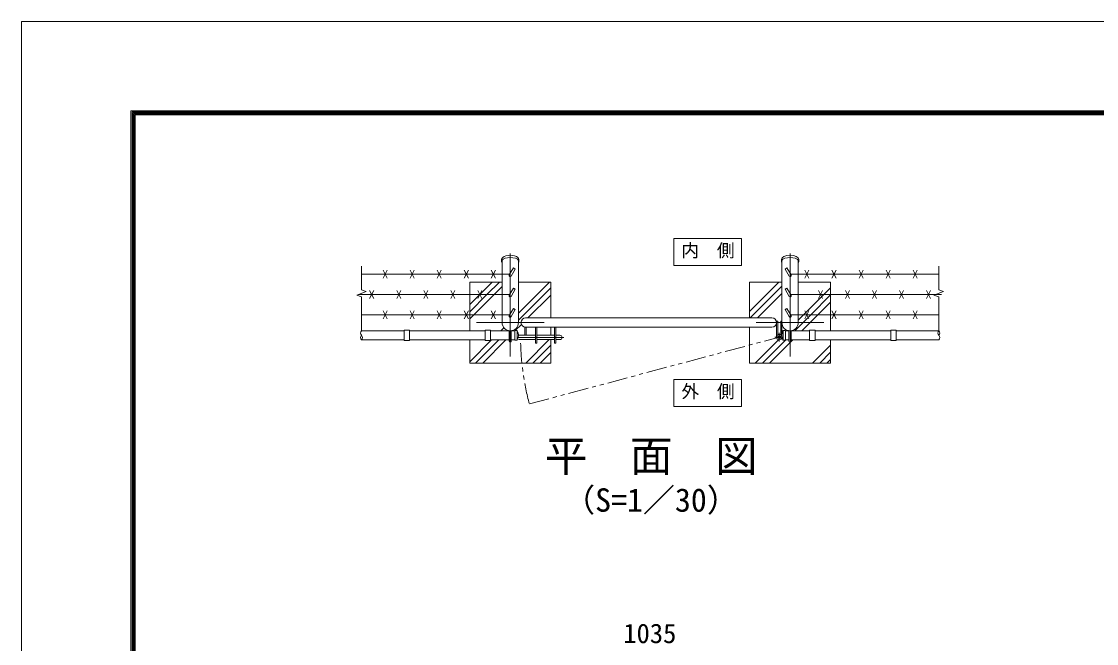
# Model space of a CAD drawing. Units: millimetres, scale not verified. Extents: x -6300 to 6300, y -4455 to 4455.
# Drawn here: x -6300 to -2324, y 2153 to 4455 of the extents above; entities that cross this region are included whole.
import ezdxf
from ezdxf.enums import TextEntityAlignment as Align

# ---------------------------------------------------------------- set-up
doc = ezdxf.new("R2010")
doc.units = ezdxf.units.MM
doc.header["$LTSCALE"] = 30
doc.linetypes.add('USER1', pattern=[50.8, 31.75, -6.35, 6.35, -6.35])
doc.linetypes.add('USER2', pattern=[5, 2.5, -0.5, 0.5, -0.5, 0.5, -0.5])
for name, color, linetype, lineweight in [('0-0_D-DCR-HCH', 7, 'Continuous', 9), ('0-1_D-STR1', 1, 'Continuous', 18), ('0-2_D-STR3', 3, 'Continuous', 13), ('0-3_D-BMK', 2, 'USER1', 13), ('0-4_D-STR4', 7, 'Continuous', 9), ('0-6_D-STR-TXT', 7, 'Continuous', 9), ('0-7_D-STR-DIM', 7, 'Continuous', 9), ('0-9_D-TTL-TXT', 7, 'Continuous', 18), ('0-A_D-TTL', 7, 'Continuous', 9)]:
    doc.layers.add(name, color=color, linetype=linetype, lineweight=lineweight)
doc.styles.add('ＭＳ ゴシック', font='')
doc.styles.get('ＭＳ ゴシック').set_extended_font_data('MS Gothic')

msp = doc.modelspace()

# ---------------------------------------------------------------- linework, layer by layer
at = {"layer": '0-0_D-DCR-HCH'}
for p, q in [((-4461.99, 3375.74), (-4346.82, 3490.91)), ((-4461.99, 3349.22), (-4342.24, 3468.97)), ((-3607.24, 3381.96), (-3498.29, 3490.91)), ((-3604.77, 3357.91), (-3487.49, 3475.19)), ((-4426.78, 3357.91), (-4342.24, 3442.45)), ((-3578.25, 3357.91), (-3487.49, 3448.68)), ((-4527.07, 3310.66), (-4515.74, 3321.99)), ((-4500.55, 3310.66), (-4499.54, 3311.68)), ((-4473.53, 3311.16), (-4450.87, 3333.82)), ((-3466.41, 3310.66), (-3465.24, 3311.83)), ((-4642.24, 3195.49), (-4561.07, 3276.66)), ((-4620.3, 3190.91), (-4534.55, 3276.66)), ((-4593.78, 3190.91), (-4508.03, 3276.66)), ((-4434.68, 3190.91), (-4347.93, 3277.66)), ((-3586.16, 3190.91), (-3499.83, 3277.24)), ((-3559.64, 3190.91), (-3474.39, 3276.16)), ((-3533.12, 3190.91), (-3447.37, 3276.66)), ((-3474.24, 3276.31), (-3473.89, 3276.66)), ((-4408.17, 3190.91), (-4342.24, 3256.84)), ((-4381.65, 3190.91), (-4342.24, 3230.32)), ((-3374.02, 3190.91), (-3307.24, 3257.69)), ((-3347.51, 3190.91), (-3307.24, 3231.18)), ((-3320.99, 3190.91), (-3307.24, 3204.66))]:
    msp.add_line(p, q, dxfattribs=at)
for points in [[(-4642.24, 3381.1), (-4578.43, 3444.91), (-4532.43, 3490.91)], [(-4642.24, 3407.62), (-4604.95, 3444.91), (-4558.95, 3490.91)], [(-4642.24, 3354.59), (-4626.91, 3369.91), (-4551.91, 3444.91), (-4522.49, 3474.34)], [(-3426.99, 3350.08), (-3407.16, 3369.91), (-3332.16, 3444.91), (-3307.24, 3469.83)], [(-3439.89, 3310.66), (-3380.64, 3369.91), (-3307.24, 3443.31)], [(-3413.37, 3310.66), (-3354.12, 3369.91), (-3307.24, 3416.79)]]:
    msp.add_lwpolyline(points, dxfattribs=at)
at = {"layer": '0-1_D-STR1'}
for p, q in [((-4524.34, 3565.91), (-4524.34, 3573.88)), ((-4522.49, 3340.91), (-4522.49, 3571.23)), ((-4461.99, 3340.91), (-4461.99, 3571.23)), ((-4460.14, 3565.91), (-4460.14, 3573.88)), ((-3489.34, 3565.91), (-3489.34, 3573.88)), ((-3487.49, 3340.91), (-3487.49, 3571.23)), ((-3426.99, 3340.91), (-3426.99, 3571.23)), ((-3425.14, 3565.91), (-3425.14, 3573.88)), ((-4435.49, 3357.91), (-3524.49, 3357.91)), ((-5042.24, 3310.66), (-4884.74, 3310.66)), ((-4864.74, 3310.66), (-4584.74, 3310.66)), ((-4564.74, 3310.66), (-4496.24, 3310.66)), ((-4488.24, 3310.66), (-4475.24, 3310.66)), ((-4466.91, 3311.16), (-4475.24, 3311.16)), ((-4475.24, 3311.16), (-4475.24, 3276.16)), ((-4467.24, 3311.16), (-4467.24, 3276.16)), ((-4435.49, 3323.91), (-3524.49, 3323.91)), ((-3482.58, 3311.16), (-3474.24, 3311.16)), ((-3482.24, 3311.16), (-3482.24, 3276.16)), ((-3474.24, 3311.16), (-3474.24, 3276.16)), ((-3461.24, 3310.66), (-3474.24, 3310.66)), ((-3384.74, 3310.66), (-3453.24, 3310.66)), ((-3084.74, 3310.66), (-3364.74, 3310.66)), ((-2907.24, 3310.66), (-3064.74, 3310.66)), ((-5042.24, 3276.66), (-4884.74, 3276.66)), ((-4864.74, 3276.66), (-4584.74, 3276.66)), ((-4564.74, 3276.66), (-4496.24, 3276.66)), ((-4488.24, 3276.66), (-4475.24, 3276.66)), ((-4466.91, 3276.16), (-4475.24, 3276.16)), ((-3482.58, 3276.16), (-3474.24, 3276.16)), ((-3461.24, 3276.66), (-3474.24, 3276.66)), ((-3384.74, 3276.66), (-3453.24, 3276.66)), ((-3084.74, 3276.66), (-3364.74, 3276.66)), ((-2907.24, 3276.66), (-3064.74, 3276.66))]:
    msp.add_line(p, q, dxfattribs=at)
for centre, radius, start, end in [((-4492.24, 3340.91), 30.25, 180, 0), ((-4435.49, 3340.91), 17, 90, 270), ((-3524.49, 3340.91), 17, 270, 90), ((-3457.24, 3340.91), 30.25, 180, 0), ((-4466.91, 3310.16), 1, 32.29827, 90), ((-4497.47, 3293.66), 35.72, 331.52136, 28.47864), ((-3452.02, 3293.66), 35.72, 151.52136, 208.47864), ((-3482.58, 3310.16), 1, 90, 147.70173), ((-4466.91, 3277.16), 1, 270, 327.70173), ((-3482.58, 3277.16), 1, 212.29827, 270)]:
    msp.add_arc(centre, radius, start, end, dxfattribs=at)
for centre, major_axis, start_param, end_param in [((-4492.24, 3565.91), (32.1, 0), 5.9420265, 9.7659367), ((-4492.24, 3573.88), (32.1, 0), 6.2831853, 9.424778), ((-3457.24, 3565.91), (-32.1, 0), 2.8004339, 6.6243441), ((-3457.24, 3573.88), (-32.1, 0), 3.1415927, 6.2831853)]:
    msp.add_ellipse(centre, major_axis=major_axis, ratio=0.494803, start_param=start_param, end_param=end_param, dxfattribs=at)
at = {"layer": '0-2_D-STR3'}
for p, q in [((-4480.7, 3542.91), (-4495.71, 3516.91)), ((-4473.77, 3538.91), (-4488.78, 3512.91)), ((-4473.77, 3538.91), (-4480.7, 3542.91)), ((-3475.72, 3538.91), (-3468.79, 3542.91)), ((-3475.72, 3538.91), (-3460.71, 3512.91)), ((-3468.79, 3542.91), (-3453.78, 3516.91)), ((-5042.24, 3519.91), (-4492.24, 3519.91)), ((-4947.24, 3534.91), (-4962.24, 3504.91)), ((-4947.24, 3504.91), (-4962.24, 3534.91)), ((-4847.24, 3534.91), (-4862.24, 3504.91)), ((-4847.24, 3504.91), (-4862.24, 3534.91)), ((-4747.24, 3534.91), (-4762.24, 3504.91)), ((-4747.24, 3504.91), (-4762.24, 3534.91)), ((-4647.24, 3534.91), (-4662.24, 3504.91)), ((-4647.24, 3504.91), (-4662.24, 3534.91)), ((-4547.24, 3534.91), (-4562.24, 3504.91)), ((-4547.24, 3504.91), (-4562.24, 3534.91)), ((-2907.24, 3519.91), (-3457.24, 3519.91)), ((-3402.24, 3534.91), (-3387.24, 3504.91)), ((-3402.24, 3504.91), (-3387.24, 3534.91)), ((-3302.24, 3534.91), (-3287.24, 3504.91)), ((-3302.24, 3504.91), (-3287.24, 3534.91)), ((-3202.24, 3534.91), (-3187.24, 3504.91)), ((-3202.24, 3504.91), (-3187.24, 3534.91)), ((-3102.24, 3534.91), (-3087.24, 3504.91)), ((-3102.24, 3504.91), (-3087.24, 3534.91)), ((-3002.24, 3534.91), (-2987.24, 3504.91)), ((-3002.24, 3504.91), (-2987.24, 3534.91)), ((-4997.24, 3459.91), (-5012.24, 3429.91)), ((-4997.24, 3429.91), (-5012.24, 3459.91)), ((-4897.24, 3459.91), (-4912.24, 3429.91)), ((-4897.24, 3429.91), (-4912.24, 3459.91)), ((-4797.24, 3459.91), (-4812.24, 3429.91)), ((-4797.24, 3429.91), (-4812.24, 3459.91)), ((-4697.24, 3459.91), (-4712.24, 3429.91)), ((-4697.24, 3429.91), (-4712.24, 3459.91)), ((-4597.24, 3459.91), (-4612.24, 3429.91)), ((-4597.24, 3429.91), (-4612.24, 3459.91)), ((-4480.7, 3467.91), (-4495.71, 3441.91)), ((-4473.77, 3463.91), (-4488.78, 3437.91)), ((-4473.77, 3463.91), (-4480.7, 3467.91)), ((-3475.72, 3463.91), (-3468.79, 3467.91)), ((-3475.72, 3463.91), (-3460.71, 3437.91)), ((-3468.79, 3467.91), (-3453.78, 3441.91)), ((-3352.24, 3459.91), (-3337.24, 3429.91)), ((-3352.24, 3429.91), (-3337.24, 3459.91)), ((-3252.24, 3459.91), (-3237.24, 3429.91)), ((-3252.24, 3429.91), (-3237.24, 3459.91)), ((-3152.24, 3459.91), (-3137.24, 3429.91)), ((-3152.24, 3429.91), (-3137.24, 3459.91)), ((-3052.24, 3459.91), (-3037.24, 3429.91)), ((-3052.24, 3429.91), (-3037.24, 3459.91)), ((-2952.24, 3459.91), (-2937.24, 3429.91)), ((-2952.24, 3429.91), (-2937.24, 3459.91)), ((-5052.07, 3444.91), (-4492.24, 3444.91)), ((-2897.42, 3444.91), (-3457.24, 3444.91)), ((-4947.24, 3384.91), (-4962.24, 3354.91)), ((-4947.24, 3354.91), (-4962.24, 3384.91)), ((-4847.24, 3384.91), (-4862.24, 3354.91)), ((-4847.24, 3354.91), (-4862.24, 3384.91)), ((-4747.24, 3384.91), (-4762.24, 3354.91)), ((-4747.24, 3354.91), (-4762.24, 3384.91)), ((-4647.24, 3384.91), (-4662.24, 3354.91)), ((-4647.24, 3354.91), (-4662.24, 3384.91)), ((-4547.24, 3384.91), (-4562.24, 3354.91)), ((-4547.24, 3354.91), (-4562.24, 3384.91)), ((-4480.7, 3392.91), (-4495.71, 3366.91)), ((-4473.77, 3388.91), (-4488.78, 3362.91)), ((-4473.77, 3388.91), (-4480.7, 3392.91)), ((-3475.72, 3388.91), (-3468.79, 3392.91)), ((-3475.72, 3388.91), (-3460.71, 3362.91)), ((-3468.79, 3392.91), (-3453.78, 3366.91)), ((-3402.24, 3384.91), (-3387.24, 3354.91)), ((-3402.24, 3354.91), (-3387.24, 3384.91)), ((-3302.24, 3384.91), (-3287.24, 3354.91)), ((-3302.24, 3354.91), (-3287.24, 3384.91)), ((-3202.24, 3384.91), (-3187.24, 3354.91)), ((-3202.24, 3354.91), (-3187.24, 3384.91)), ((-3102.24, 3384.91), (-3087.24, 3354.91)), ((-3102.24, 3354.91), (-3087.24, 3384.91)), ((-3002.24, 3384.91), (-2987.24, 3354.91)), ((-3002.24, 3354.91), (-2987.24, 3384.91)), ((-5042.24, 3369.91), (-4492.24, 3369.91)), ((-3507.49, 3286.91), (-3507.49, 3345.91)), ((-3502.99, 3345.91), (-3507.49, 3345.91)), ((-3502.99, 3295.27), (-3502.99, 3345.91)), ((-3491.99, 3345.91), (-3491.99, 3295.27)), ((-3491.99, 3345.91), (-3487.49, 3345.91)), ((-3487.49, 3345.91), (-3487.49, 3286.91)), ((-2907.24, 3369.91), (-3457.24, 3369.91)), ((-4884.74, 3312.66), (-4884.74, 3274.66)), ((-4884.74, 3312.66), (-4864.74, 3312.66)), ((-4864.74, 3312.66), (-4864.74, 3274.66)), ((-4584.74, 3312.66), (-4584.74, 3274.66)), ((-4584.74, 3312.66), (-4564.74, 3312.66)), ((-4564.74, 3312.66), (-4564.74, 3274.66)), ((-4496.24, 3272.66), (-4496.24, 3310.93)), ((-4488.24, 3272.66), (-4488.24, 3310.93)), ((-4437.74, 3323.91), (-4437.74, 3293.66)), ((-4433.24, 3323.91), (-4437.74, 3323.91)), ((-4433.24, 3323.91), (-4433.24, 3293.66)), ((-4398.49, 3323.91), (-4398.49, 3264.66)), ((-4393.99, 3323.91), (-4393.99, 3264.66)), ((-4328.49, 3323.91), (-4328.49, 3264.66)), ((-4323.99, 3323.91), (-4323.99, 3264.66)), ((-3461.24, 3272.66), (-3461.24, 3310.93)), ((-3453.24, 3272.66), (-3453.24, 3310.93)), ((-3384.74, 3312.66), (-3384.74, 3274.66)), ((-3364.74, 3312.66), (-3384.74, 3312.66)), ((-3364.74, 3312.66), (-3364.74, 3274.66)), ((-3084.74, 3312.66), (-3084.74, 3274.66)), ((-3064.74, 3312.66), (-3084.74, 3312.66)), ((-3064.74, 3312.66), (-3064.74, 3274.66)), ((-4884.74, 3274.66), (-4864.74, 3274.66)), ((-4584.74, 3274.66), (-4564.74, 3274.66)), ((-4461.99, 3293.66), (-4398.49, 3293.66)), ((-4461.99, 3277.66), (-4398.49, 3277.66)), ((-4398.49, 3264.66), (-4393.99, 3264.66)), ((-4393.99, 3293.66), (-4328.49, 3293.66)), ((-4393.99, 3277.66), (-4328.49, 3277.66)), ((-4328.49, 3264.66), (-4323.99, 3264.66)), ((-4323.99, 3293.66), (-4308.49, 3293.66)), ((-4323.99, 3277.66), (-4308.49, 3277.66)), ((-3364.74, 3274.66), (-3384.74, 3274.66)), ((-3064.74, 3274.66), (-3084.74, 3274.66))]:
    msp.add_line(p, q, dxfattribs=at)
for radius in [10, 5.5]:
    msp.add_circle((-3497.49, 3286.91), radius, dxfattribs=at)
for centre, radius, start, end in [((-4492.24, 3514.91), 4, 150, 330), ((-3457.24, 3514.91), 4, 210, 30), ((-4492.24, 3439.91), 4, 150, 330), ((-3457.24, 3439.91), 4, 210, 30), ((-4492.24, 3364.91), 4, 150, 330), ((-3457.24, 3364.91), 4, 210, 30), ((-4492.24, 3272.66), 4, 180, 0), ((-4308.49, 3285.66), 8, 270, 90), ((-3457.24, 3272.66), 4, 180, 0)]:
    msp.add_arc(centre, radius, start, end, dxfattribs=at)
at = {"layer": '0-3_D-BMK'}
for p, q in [((-4492.24, 3215.91), (-4492.24, 3595.91)), ((-3457.24, 3215.91), (-3457.24, 3595.91)), ((-4617.24, 3340.91), (-4367.24, 3340.91)), ((-3582.24, 3340.91), (-3332.24, 3340.91)), ((-3497.49, 3271.38), (-3497.49, 3302.45)), ((-4461.99, 3285.66), (-4293.82, 3285.66)), ((-3513.02, 3286.91), (-3481.96, 3286.91))]:
    msp.add_line(p, q, dxfattribs=at)
at = {"layer": '0-3_D-BMK', "linetype": 'USER2'}
msp.add_line((-4421.52, 3039.69), (-3497.49, 3286.91), dxfattribs=at)
msp.add_arc((-3497.49, 3286.91), 956.52, 181.33289, 194.97898, dxfattribs=at)
at = {"layer": '0-4_D-STR4'}
for p, q in [((-4642.24, 3490.91), (-4642.24, 3310.66)), ((-4522.49, 3490.91), (-4642.24, 3490.91)), ((-3607.24, 3490.91), (-3607.24, 3357.91)), ((-3487.49, 3490.91), (-3607.24, 3490.91)), ((-4342.24, 3293.66), (-4342.24, 3323.91))]:
    msp.add_line(p, q, dxfattribs=at)
for points in [[(-4342.24, 3357.91), (-4342.24, 3490.91), (-4461.99, 3490.91)], [(-3307.24, 3310.66), (-3307.24, 3490.91), (-3426.99, 3490.91)], [(-3607.24, 3323.91), (-3607.24, 3190.91), (-3307.24, 3190.91), (-3307.24, 3276.66)], [(-4642.24, 3276.66), (-4642.24, 3190.91), (-4342.24, 3190.91), (-4342.24, 3277.66)]]:
    msp.add_lwpolyline(points, dxfattribs=at)
at = {"layer": '0-6_D-STR-TXT'}
for points in [[(-3636.71, 3651.58), (-3636.71, 3551.58), (-3886.71, 3551.58), (-3886.71, 3651.58)], [(-3636.71, 3030.24), (-3636.71, 3130.24), (-3886.71, 3130.24), (-3886.71, 3030.24)]]:
    msp.add_lwpolyline(points, close=True, dxfattribs=at)
at = {"layer": '0-7_D-STR-DIM'}
for p, q in [((-5042.24, 3461.99), (-5042.24, 3549.16)), ((-2907.24, 3461.99), (-2907.24, 3549.16)), ((-5042.24, 3461.99), (-5024.62, 3455.58)), ((-2907.24, 3461.99), (-2889.62, 3455.58)), ((-5024.62, 3455.58), (-5059.86, 3442.75)), ((-5059.86, 3442.75), (-5042.24, 3436.34)), ((-5042.24, 3310.66), (-5042.24, 3436.34)), ((-2889.62, 3455.58), (-2924.86, 3442.75)), ((-2924.86, 3442.75), (-2907.24, 3436.34)), ((-2907.24, 3310.66), (-2907.24, 3436.34))]:
    msp.add_line(p, q, dxfattribs=at)
for centre, start, end in [((-5033.69, 3302.16), 135.18146, 224.81854), ((-2898.69, 3302.16), 135.18146, 224.81854), ((-2915.8, 3302.16), 315.18146, 44.81854), ((-5033.69, 3285.16), 135.18146, 224.81854), ((-5050.8, 3285.16), 315.18146, 44.81854), ((-2915.8, 3285.16), 315.18146, 44.81854)]:
    msp.add_arc(centre, 12.06, start, end, dxfattribs=at)
at = {"layer": '0-A_D-TTL', "color": 2, "lineweight": 18}
msp.add_lwpolyline([(-6300, 4455), (6300, 4455), (6300, -4455), (-6300, -4455)], close=True, dxfattribs=at)
at = {"layer": '0-A_D-TTL'}
for points in [[(-5895, 4125), (5895, 4125), (5895, -4125), (-5895, -4125)], [(-5891.25, 4121.25), (5891.25, 4121.25), (5891.25, -4121.25), (-5891.25, -4121.25)], [(-5887.5, 4117.5), (5887.5, 4117.5), (5887.5, -4117.5), (-5887.5, -4117.5)], [(-5883.75, 4113.75), (5883.75, 4113.75), (5883.75, -4113.75), (-5883.75, -4113.75)], [(-5880, 4110), (5880, 4110), (5880, -4110), (-5880, -4110)]]:
    msp.add_lwpolyline(points, close=True, dxfattribs=at)

# ---------------------------------------------------------------- texts
at = {"layer": '0-6_D-STR-TXT', "style": 'ＭＳ ゴシック'}
for s, p in [('内\u3000側', (-3859.17, 3569.11)), ('外\u3000側', (-3859.17, 3047.77))]:
    msp.add_text(s, height=48.17, dxfattribs=at).set_placement(p, align=Align.BOTTOM_LEFT)
at = {"layer": '0-7_D-STR-DIM', "style": 'ＭＳ ゴシック'}
msp.add_text('1035', height=72.14, dxfattribs=at).set_placement((-4074.12, 2133.07), align=Align.BOTTOM_LEFT)
at = {"layer": '0-9_D-TTL-TXT', "style": 'ＭＳ ゴシック'}
for s, height, p in [('平\u3000面\u3000図', 115.5, (-4364.59, 2754.61)), ('（S=1／30）', 86.66, (-4296.37, 2614.82))]:
    msp.add_text(s, height=height, dxfattribs=at).set_placement(p, align=Align.BOTTOM_LEFT)

doc.saveas('drawing.dxf')
